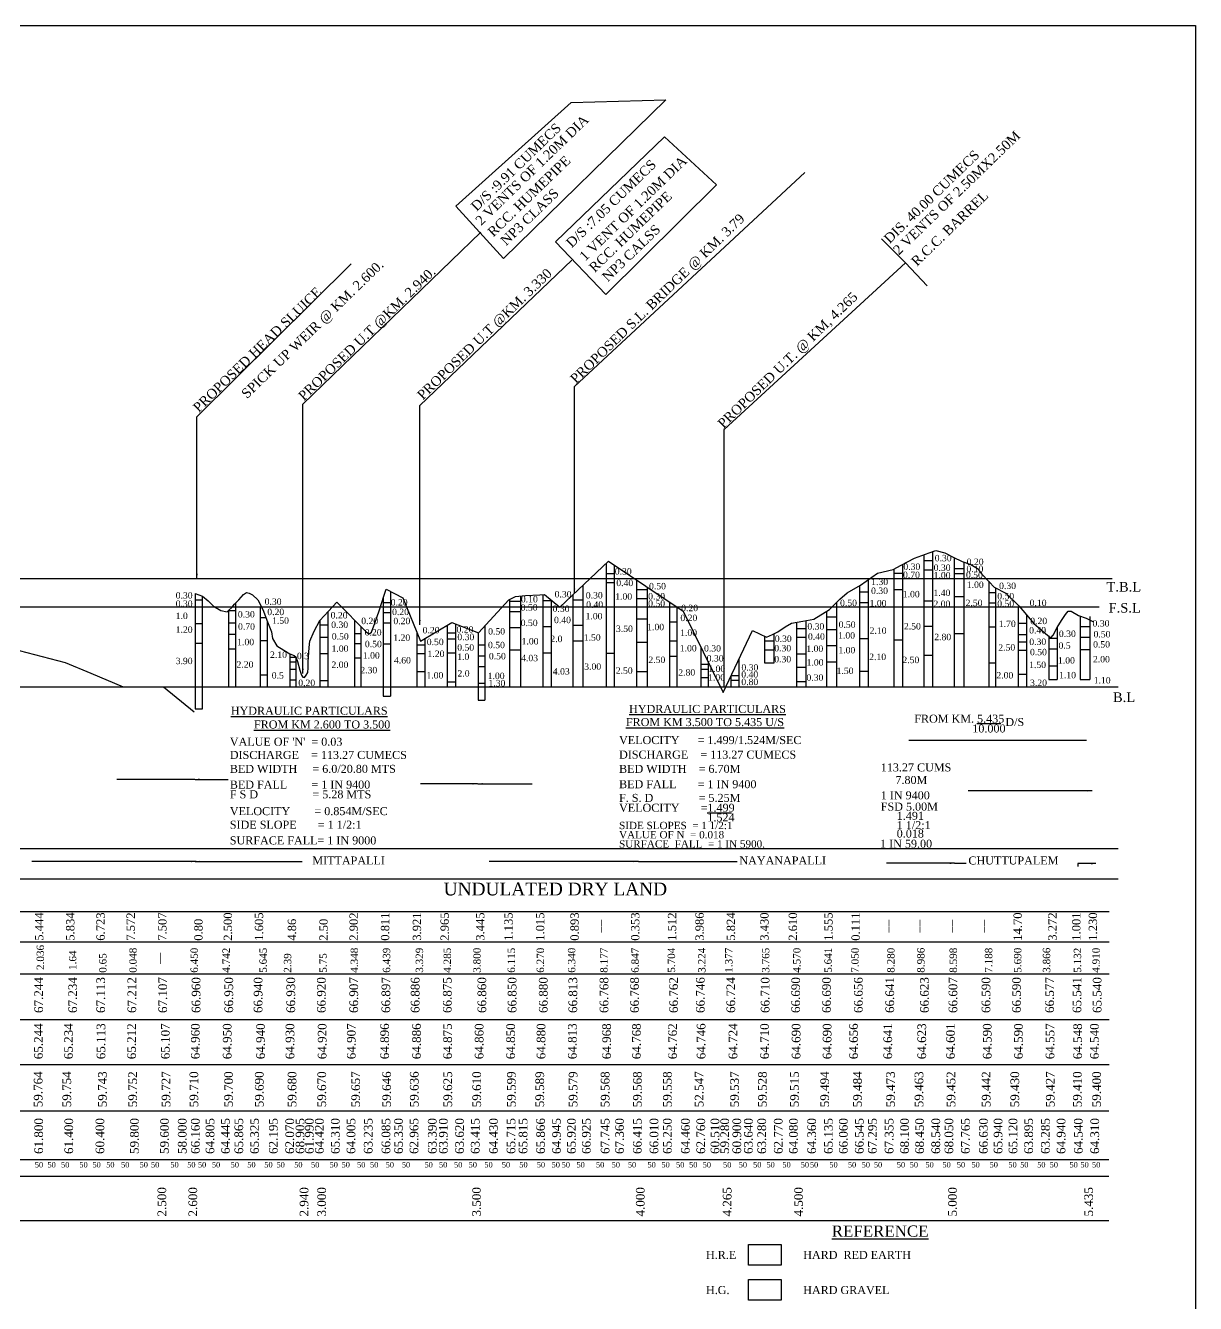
# Model space of a CAD drawing. Header units: millimetres. Extents: x 8 to 638, y 7 to 911.
# Drawn here: x 272.3 to 637.8, y 511.6 to 910.8 of the extents above; entities that cross this region are included whole.
import ezdxf

# ---------------------------------------------------------------- set-up
doc = ezdxf.new("R2010")
doc.units = ezdxf.units.MM
doc.header["$MEASUREMENT"] = 0
for name, color, linetype in [('DIM', 5, 'Continuous'), ('DWG.LINE', 10, 'Continuous'), ('TEXT', 7, 'Continuous')]:
    doc.layers.add(name, color=color, linetype=linetype)
doc.layers.add('TITLE', color=7, linetype='Continuous', lineweight=30)
doc.styles.get("Standard").update_dxf_attribs({"font": 'times.ttf', "height": 2})
doc.dimstyles.get("Standard").update_dxf_attribs({"dimtxt": 2, "dimasz": 1.5, "dimexe": 0.18, "dimexo": 0.0625, "dimgap": 0.09, "dimtad": 0, "dimtih": 1, "dimtoh": 1, "dimdec": 0, "dimzin": 0, "dimdsep": 46, "dimtxsty": 'Standard', "dimcen": 300, "dimclrd": 5, "dimclre": 5, "dimclrt": 4, "dimadec": 0, "dimazin": 0, "dimtfac": 1, "dimtdec": 0, "dimtofl": 0, "dimtmove": 0, "dimatfit": 3, "dimfxl": 0, "dimtolj": 1, "dimtzin": 0, "dimarcsym": 0})

msp = doc.modelspace()

# ---------------------------------------------------------------- linework, layer by layer
at = {"layer": 'DWG.LINE', "ltscale": 0.2}
for points in [[(472.33, 887.62), (421.65, 838.08), (406.71, 854.39), (442.78, 886.82), (472.33, 887.62)], [(488.16, 861.06), (453.55, 826.78), (437.83, 843.22), (471.92, 876.09), (488.16, 861.06)], [(547.19, 836.68), (539.68, 844.18), (547.19, 836.68), (553.95, 829.51)], [(325.25, 733.42), (327.6, 732.56), (329.3, 731.12), (330.99, 729.48), (333.3, 728.06), (335.24, 727.69), (335.72, 728.09), (336.81, 729.08), (337.58, 730.08), (338.9, 731.39), (340.44, 733.06), (341.32, 733.73), (342.19, 733.48), (343.18, 732.99), (344.9, 731.42), (346.39, 728.36), (347.92, 724.55), (349.09, 721.43), (349.48, 719.35), (350.81, 717.09), (352.99, 715.67), (354.91, 714.56), (356.23, 714.02), (356.73, 713.63), (357.23, 712.15), (358.01, 709.48), (358.52, 707.92), (358.88, 707.31), (359.44, 707.17), (359.99, 707.86), (360.44, 708.7), (360.58, 710.15), (360.58, 712.07), (360.89, 716.49), (361.11, 718.54), (362.45, 721.6), (364.29, 724.97), (366.99, 727.91), (369.59, 730.66), (378.85, 721.3), (379.68, 720.83), (380.38, 721.3), (381.44, 724.09), (382.75, 727.96), (384.32, 732.85), (384.96, 734.77), (390.12, 732.07), (395.67, 718.51), (405.43, 724.36), (413.8, 721.07), (423.26, 731.39), (425.4, 732.48), (428.47, 732.76), (432.96, 733.01), (434.47, 733.12), (439.24, 729.11), (454.4, 743.46), (477.74, 727.85), (490.28, 702.5), (499.47, 721.85), (503.84, 719.76), (505.71, 720.61), (507.32, 721.41), (509.64, 722.97), (511.6, 724.17), (515.12, 724.75), (518.61, 725.34), (523.52, 728.37), (526.68, 731.58), (528.96, 733.63), (533.16, 736.01), (538.51, 739.79), (543.33, 740.91), (545.92, 742.21), (550.07, 744.43), (554.61, 746.12), (556.67, 746.79), (559.48, 746.12), (562.07, 744.79), (564.88, 743.41), (567.65, 742.48), (569.74, 741.23), (570.99, 739.58), (573.4, 737.04), (574.91, 735.4), (578.62, 733.51), (582.73, 729.46), (587.33, 724.05), (590.94, 720.94), (592.68, 719.6), (593.39, 720.4), (594.6, 722.76), (595.93, 724.99), (597.23, 726.82), (598.07, 727.84), (599.01, 727.88), (601.28, 726.55), (603.69, 725.66), (605.79, 724.68)], [(453.68, 742.77), (453.68, 704.23)], [(552.99, 745.52), (552.99, 704.23)], [(552.99, 743.69), (555.64, 743.69)], [(555.64, 746.46), (555.64, 704.23)], [(562.43, 744.62), (562.43, 704.23)], [(565.45, 743.22), (565.45, 704.23)], [(453.68, 739.63), (456.24, 739.63)], [(456.24, 742.22), (456.24, 704.23)], [(543.53, 741.01), (543.53, 704.23)], [(543.53, 739.7), (546.3, 739.7)], [(546.3, 742.41), (546.3, 704.23)], [(552.99, 740.76), (555.64, 740.76)], [(562.43, 741.17), (565.45, 741.17)], [(562.43, 739.67), (565.45, 739.67)], [(170.03, 738.13), (611.81, 738.13)], [(446.36, 735.85), (446.36, 704.23)], [(453.68, 736.87), (456.24, 736.87)], [(463.21, 737.57), (463.21, 704.23)], [(463.21, 734.7), (466.46, 734.7)], [(466.46, 735.4), (466.46, 704.23)], [(532.8, 735.8), (532.8, 704.23)], [(535.51, 737.67), (535.51, 704.23)], [(543.53, 734.69), (546.3, 734.69)], [(573.23, 737.23), (573.23, 704.23)], [(575.32, 735.19), (575.32, 704.23)], [(325.25, 733.42), (325.25, 697.33), (327.63, 697.33), (327.63, 732.54)], [(325.25, 731.39), (327.63, 731.39)], [(384.07, 732.06), (384.07, 701.33)], [(386.32, 734.05), (386.32, 701.33)], [(423.5, 731.51), (423.5, 704.23)], [(423.5, 731.04), (426.94, 731.04)], [(426.94, 732.62), (426.94, 704.23)], [(433.9, 733.08), (433.9, 704.23)], [(433.9, 731.24), (436.55, 731.24)], [(436.55, 731.37), (436.55, 704.23)], [(443.33, 732.98), (443.33, 704.23)], [(443.33, 731.4), (446.36, 731.4)], [(463.21, 731.84), (466.46, 731.84)], [(473.48, 730.7), (473.48, 704.23)], [(532.8, 733.93), (535.51, 733.93)], [(552.99, 731.09), (555.64, 731.09)], [(562.43, 732.51), (565.45, 732.51)], [(573.23, 733.67), (575.32, 733.67)], [(69.97, 729.2), (607.75, 729.2)], [(335.72, 728.09), (335.72, 704.23)], [(335.72, 728.09), (337.91, 728.09)], [(337.91, 730.4), (337.91, 704.23)], [(345.58, 729.2), (345.58, 704.23)], [(366.71, 727.6), (366.71, 704.23)], [(384.07, 730.57), (386.32, 730.57)], [(384.07, 727.5), (386.32, 727.5)], [(423.5, 727.77), (426.94, 727.77)], [(475.73, 729.2), (475.73, 704.23)], [(522.59, 727.8), (522.59, 704.23)], [(525.67, 730.55), (525.67, 704.23)], [(532.8, 730.55), (535.51, 730.55)], [(573.23, 730.48), (575.32, 730.48)], [(582.4, 729.2), (582.4, 704.23)], [(585.03, 726.76), (585.03, 704.23)], [(325.25, 724.07), (327.63, 724.07)], [(335.72, 724.27), (337.91, 724.27)], [(345.58, 725.9), (347.38, 725.9)], [(347.79, 724.87), (347.79, 704.23)], [(364.29, 724.97), (364.29, 704.23)], [(364.29, 723.65), (366.71, 723.65)], [(375.08, 725.11), (375.08, 704.23)], [(377.05, 723.12), (377.05, 704.23)], [(384.07, 724.2), (386.32, 724.2)], [(403.98, 723.49), (403.98, 704.23)], [(406.59, 723.9), (406.59, 704.23)], [(415.84, 723.29), (415.84, 700.07)], [(423.5, 722.81), (426.94, 722.81)], [(433.9, 723.12), (436.55, 723.12)], [(443.33, 723.53), (446.36, 723.53)], [(463.21, 725.45), (466.46, 725.45)], [(473.48, 724.57), (475.73, 724.57)], [(513.12, 724.42), (513.12, 704.23)], [(516.04, 724.91), (516.04, 704.23)], [(522.59, 726.09), (525.67, 726.09)], [(552.99, 723.19), (555.64, 723.19)], [(573.23, 723.01), (575.32, 723.01)], [(582.4, 724.15), (585.03, 724.15)], [(594.6, 722.76), (594.6, 706.58)], [(601.82, 726.26), (601.82, 706.58)], [(601.82, 723.14), (604.79, 723.14)], [(604.79, 726.26), (604.79, 706.58)], [(335.72, 720.7), (337.91, 720.7)], [(345.58, 718.69), (347.79, 718.69)], [(364.29, 719.75), (366.71, 719.75)], [(375.08, 720.92), (377.05, 720.92)], [(394.54, 721.26), (394.54, 704.23)], [(397.02, 719.32), (397.02, 704.23)], [(403.98, 721.09), (406.59, 721.09)], [(403.98, 719.19), (406.59, 719.19)], [(413.75, 721.1), (413.75, 700.07)], [(473.48, 718.66), (475.73, 718.66)], [(506.1, 720.8), (506.1, 711.66), (503.31, 711.66), (503.31, 720.01)], [(503.31, 718.63), (506.1, 718.63)], [(513.12, 722.47), (516.04, 722.47)], [(513.12, 719.71), (516.04, 719.71)], [(522.59, 722.19), (525.67, 722.19)], [(532.8, 719.31), (535.51, 719.31)], [(543.53, 718.97), (546.3, 718.97)], [(562.43, 720.89), (565.45, 720.89)], [(582.4, 720.55), (585.03, 720.55)], [(591.98, 720.14), (591.98, 706.58)], [(591.98, 719.47), (594.6, 719.47)], [(601.82, 719.72), (604.79, 719.72)], [(262.98, 717.42), (284.66, 711.85), (292.71, 708.54), (302.81, 704.23), (315.35, 704.23), (324.97, 696.41)], [(325.25, 717.93), (327.63, 717.93)], [(335.72, 716.16), (337.91, 716.16)], [(364.29, 714.67), (366.71, 714.67)], [(375.08, 717.81), (377.05, 717.81)], [(384.07, 717.69), (386.32, 717.69)], [(394.54, 717.37), (397.02, 717.37)], [(394.54, 714.7), (397.02, 714.7)], [(403.98, 714.87), (406.59, 714.87)], [(413.75, 717.37), (415.84, 717.37)], [(423.5, 715.78), (426.94, 715.78)], [(433.9, 714.89), (436.55, 714.89)], [(443.33, 718.61), (446.36, 718.61)], [(453.68, 714.81), (456.24, 714.81)], [(463.21, 718.19), (466.46, 718.19)], [(483.26, 716.69), (483.26, 704.23)], [(503.31, 715.83), (506.1, 715.83)], [(522.59, 717.12), (525.67, 717.12)], [(582.4, 718.34), (585.03, 718.34)], [(582.4, 715.65), (585.03, 715.65)], [(591.98, 716.08), (594.6, 716.08)], [(601.82, 715.86), (604.79, 715.86)], [(354.91, 714.56), (354.91, 704.23)], [(354.91, 713.53), (356.69, 713.53)], [(354.91, 712.01), (356.69, 712.01)], [(356.69, 713.66), (356.69, 704.23)], [(375.08, 713.28), (377.05, 713.28)], [(413.75, 713.96), (415.84, 713.96)], [(473.48, 713.82), (475.73, 713.82)], [(483.26, 711.31), (485.55, 711.31)], [(485.55, 712.07), (485.55, 704.23)], [(495.17, 712.81), (495.17, 704.23)], [(513.12, 714.56), (516.04, 714.56)], [(522.59, 712.01), (525.67, 712.01)], [(552.99, 714.09), (555.64, 714.09)], [(573.23, 711.77), (575.32, 711.77)], [(591.98, 710.78), (594.6, 710.78)], [(345.58, 708.04), (347.79, 708.04)], [(354.91, 709.72), (356.69, 709.72)], [(394.54, 709.07), (397.02, 709.07)], [(413.75, 710.55), (415.84, 710.55)], [(463.21, 709.04), (466.46, 709.04)], [(483.26, 709.78), (485.55, 709.78)], [(483.26, 707.19), (485.55, 707.19)], [(492.65, 707.51), (492.65, 704.23)], [(492.81, 707.83), (495.17, 707.83)], [(513.12, 710.41), (516.04, 710.41)], [(532.8, 709.09), (535.51, 709.09)], [(582.4, 708.24), (585.03, 708.24)], [(69.6, 704.23), (613.69, 704.23)], [(354.91, 706.38), (356.69, 706.38)], [(364.29, 706.21), (366.71, 706.21)], [(403.98, 705.79), (406.59, 705.79)], [(413.75, 705.37), (415.84, 705.37)], [(492.65, 706.35), (495.17, 706.35)], [(513.12, 705.88), (516.04, 705.88)], [(591.98, 706.58), (594.6, 706.58)], [(601.82, 706.58), (604.79, 706.58)], [(384.07, 701.33), (386.32, 701.33)], [(413.75, 700.07), (415.84, 700.07)], [(569.52, 692.78), (577.02, 692.78)], [(548.22, 687.6), (603.81, 687.6)], [(485.3, 664.85), (492.86, 664.85)], [(28.17, 653.75), (613.69, 653.75)], [(27.25, 644.26), (613.69, 644.26)], [(26.14, 634.1), (610.84, 634.1)], [(25.67, 624.6), (610.84, 624.6)], [(25.67, 614.62), (610.84, 614.62)], [(27.52, 600.36), (610.84, 600.36)], [(25.48, 586.21), (610.84, 586.21)], [(28.45, 571.73), (610.72, 571.73)], [(27.7, 556.58), (610.72, 556.58)], [(28.17, 551.41), (610.72, 551.41)], [(32.15, 537.56), (610.72, 537.56)]]:
    msp.add_lwpolyline(points, dxfattribs=at)
for points in [[(498.12, 530.02), (508.37, 530.02), (508.37, 523.57), (498.12, 523.57)], [(498.12, 519.05), (508.37, 519.05), (508.37, 512.59), (498.12, 512.59)]]:
    msp.add_lwpolyline(points, close=True, dxfattribs=at)
at = {"layer": 'TITLE', "ltscale": 0.2}
msp.add_lwpolyline([(8.12, 910.83), (637.81, 910.83), (637.81, 7.2), (8.12, 7.2)], close=True, dxfattribs=at)

# ---------------------------------------------------------------- texts
at = {"layer": 'TEXT', "ltscale": 0.2}
for s, height, rotation, p in [('D/S :9.91 CUMECS', 3, 44.1218, (413.23, 852.65)), ('2 VENTS OF 1.20M DIA', 3, 44.1218, (414.63, 848.18)), ('2 VENTS OF 2.50MX2.50M', 3, 44.1218, (545.15, 839.01)), ('DIS. 40.00 CUMECS', 3, 44.1218, (542.24, 842.55)), ('RCC. HUMEPIPE', 3, 44.1218, (418.44, 844.64)), ('D/S :7.05 CUMECS', 3, 44.1218, (442.94, 841.23)), ('1 VENT OF 1.20M DIA', 3, 44.1218, (447.11, 837.1)), ('NP3 CLASS', 3, 44.1218, (422.46, 841.9)), ('RCC. HUMEPIPE', 3, 44.1218, (450.12, 833.51)), ('R.C.C. BARREL', 3, 44.1218, (550.79, 835.47)), ('PROPOSED S.L. BRIDGE @ KM. 3.79', 3, 44.1218, (444.25, 798.81)), ('NP3 CALSS', 3, 44.1218, (454.22, 830.61)), ('SPICK UP WEIR @ KM. 2.600.', 3, 44.1218, (341.49, 794.12)), ('PROPOSED U.T @KM. 2.940.', 3, 44.1218, (359.28, 793.43)), ('PROPOSED U.T @KM. 3.330', 3, 44.1218, (396.44, 793.71)), ('PROPOSED HEAD SLUICE', 3, 44.1218, (326.4, 789.78)), ('PROPOSED U.T. @ KM, 4.265', 3, 44.1218, (490.32, 784.8)), ('5.444', 2.6, 90, (277.84, 624.92)), ('5.834', 2.6, 90, (287.56, 624.92)), ('6.723', 2.6, 90, (297.04, 624.92)), ('7.572', 2.6, 90, (306.44, 624.92)), ('7.507', 2.6, 90, (316.33, 624.92)), ('0.80', 2.6, 90, (327.59, 624.92)), ('2.500', 2.6, 90, (336.81, 624.92)), ('1.605', 2.6, 90, (346.53, 624.92)), ('4.86', 2.6, 90, (356.82, 624.92)), ('2.50', 2.6, 90, (366.71, 624.92)), ('2.902', 2.6, 90, (376.11, 624.92)), ('0.811', 2.6, 90, (385.92, 624.92)), ('3.921', 2.6, 90, (395.87, 624.92)), ('2.965', 2.6, 90, (404.54, 624.92)), ('3.445', 2.6, 90, (415.64, 624.92)), ('1.135', 2.6, 90, (424.47, 624.92)), ('1.015', 2.6, 90, (434.36, 624.92)), ('0.893', 2.6, 90, (445.14, 624.92)), ('__', 2.6, 90, (451.78, 627.52)), ('0.353', 2.6, 90, (464.07, 624.92)), ('1.512', 2.6, 90, (475.58, 624.92)), ('3.986', 2.6, 90, (484.17, 624.92)), ('5.824', 2.6, 90, (493.97, 624.92)), ('3.430', 2.6, 90, (504.43, 624.92)), ('2.610', 2.6, 90, (513.33, 624.92)), ('1.555', 2.6, 90, (524.43, 624.92)), ('0.111', 2.6, 90, (532.94, 624.92)), ('__', 2.6, 90, (541.62, 627.52)), ('__', 2.6, 90, (551.3, 627.52)), ('__', 2.6, 90, (561.43, 627.52)), ('__', 2.6, 90, (571.5, 627.52)), ('14.70', 2.6, 90, (583.57, 624.92)), ('3.272', 2.6, 90, (594.43, 624.92)), ('1.001', 2.6, 90, (601.88, 624.92)), ('1.230', 2.6, 90, (607.07, 624.92)), ('2.036', 2.3, 90, (278.07, 615.79)), ('1.64', 2.3, 90, (288.14, 615.79)), ('0.65', 2.3, 90, (297.57, 614.92)), ('0.048', 2.3, 90, (307, 614.92)), ('__', 2.3, 90, (314.13, 617.69)), ('6.450', 2.3, 90, (326.14, 614.92)), ('4.742', 2.3, 90, (336.12, 614.92)), ('5.645', 2.3, 90, (347.68, 614.92)), ('2.39', 2.3, 90, (355.3, 614.92)), ('5.75', 2.3, 90, (366.41, 614.92)), ('4.348', 2.3, 90, (376.16, 614.92)), ('6.439', 2.3, 90, (386.22, 614.92)), ('3.329', 2.3, 90, (396.5, 614.92)), ('4.285', 2.3, 90, (405.21, 614.92)), ('3.800', 2.3, 90, (414.47, 614.92)), ('6.115', 2.3, 90, (425.21, 614.92)), ('6.270', 2.3, 90, (434.29, 614.92)), ('6.340', 2.3, 90, (444.05, 614.92)), ('8.177', 2.3, 90, (454.14, 614.92)), ('6.847', 2.3, 90, (463.9, 614.92)), ('5.704', 2.3, 90, (475.23, 614.92)), ('3.224', 2.3, 90, (484.73, 614.92)), ('1.377', 2.3, 90, (493.16, 614.92)), ('3.765', 2.3, 90, (504.66, 614.92)), ('4.570', 2.3, 90, (514.42, 614.92)), ('5.641', 2.3, 90, (524.21, 614.92)), ('7.050', 2.3, 90, (532.59, 614.92)), ('8.280', 2.3, 90, (543.8, 614.92)), ('8.986', 2.3, 90, (553.17, 614.92)), ('8.598', 2.3, 90, (563.29, 614.92)), ('7.188', 2.3, 90, (574.32, 614.92)), ('5.690', 2.3, 90, (583.41, 614.92)), ('3.866', 2.3, 90, (592.43, 614.92)), ('5.132', 2.3, 90, (602.1, 614.92)), ('4.910', 2.3, 90, (607.88, 614.92)), ('67.244', 2.7, 90, (277.75, 602.34)), ('67.234', 2.7, 90, (288.37, 602.34)), ('67.113', 2.7, 90, (297.13, 602.34)), ('67.212', 2.7, 90, (306.86, 602.34)), ('67.107', 2.7, 90, (316.5, 602.34)), ('66.960', 2.7, 90, (326.92, 602.34)), ('66.950', 2.7, 90, (337.15, 602.34)), ('66.940', 2.7, 90, (346.3, 602.34)), ('66.930', 2.7, 90, (356.52, 602.34)), ('66.920', 2.7, 90, (366.06, 602.34)), ('66.907', 2.7, 90, (376.19, 602.34)), ('66.897', 2.7, 90, (386.22, 602.34)), ('66.886', 2.7, 90, (395.37, 602.34)), ('66.875', 2.7, 90, (405.4, 602.34)), ('66.860', 2.7, 90, (416.22, 602.34)), ('66.850', 2.7, 90, (425.66, 602.34)), ('66.880', 2.7, 90, (435.39, 602.34)), ('66.813', 2.7, 90, (444.64, 602.34)), ('66.768', 2.7, 90, (454.37, 602.34)), ('66.768', 2.7, 90, (463.91, 602.34)), ('66.762', 2.7, 90, (476.1, 602.34)), ('66.746', 2.7, 90, (484.46, 602.34)), ('66.724', 2.7, 90, (494, 602.34)), ('66.710', 2.7, 90, (504.72, 602.34)), ('66.690', 2.7, 90, (514.26, 602.34)), ('66.690', 2.7, 90, (523.9, 602.34)), ('66.656', 2.7, 90, (533.83, 602.34)), ('66.641', 2.7, 90, (543.66, 602.34)), ('66.623', 2.7, 90, (554.48, 602.34)), ('66.607', 2.7, 90, (563.4, 602.34)), ('66.590', 2.7, 90, (573.72, 602.34)), ('66.590', 2.7, 90, (583.26, 602.34)), ('66.577', 2.7, 90, (593.59, 602.34)), ('65.541', 2.7, 90, (602.14, 602.34)), ('65.540', 2.7, 90, (608.44, 602.34)), ('65.244', 2.7, 90, (277.67, 587.9)), ('65.234', 2.7, 90, (287.06, 587.9)), ('65.113', 2.7, 90, (297.2, 587.9)), ('65.212', 2.7, 90, (306.77, 587.9)), ('65.107', 2.7, 90, (317.3, 587.9)), ('64.960', 2.7, 90, (326.68, 587.9)), ('64.950', 2.7, 90, (336.64, 587.9)), ('64.940', 2.7, 90, (347.06, 587.9)), ('64.930', 2.7, 90, (356.26, 587.9)), ('64.920', 2.7, 90, (366.31, 587.9)), ('64.907', 2.7, 90, (375.41, 587.9)), ('64.896', 2.7, 90, (385.84, 587.9)), ('64.886', 2.7, 90, (395.79, 587.9)), ('64.875', 2.7, 90, (405.5, 587.9)), ('64.860', 2.7, 90, (415.36, 587.9)), ('64.850', 2.7, 90, (425.22, 587.9)), ('64.880', 2.7, 90, (434.7, 587.9)), ('64.813', 2.7, 90, (444.47, 587.9)), ('64.968', 2.7, 90, (455.18, 587.9)), ('64.768', 2.7, 90, (464.52, 587.9)), ('64.762', 2.7, 90, (475.8, 587.9)), ('64.746', 2.7, 90, (484.71, 587.9)), ('64.724', 2.7, 90, (494.67, 587.9)), ('64.710', 2.7, 90, (504.53, 587.9)), ('64.690', 2.7, 90, (514.39, 587.9)), ('64.690', 2.7, 90, (524.08, 587.9)), ('64.656', 2.7, 90, (532.33, 587.9)), ('64.641', 2.7, 90, (543.04, 587.9)), ('64.623', 2.7, 90, (553.66, 587.9)), ('64.601', 2.7, 90, (562.63, 587.9)), ('64.590', 2.7, 90, (574.1, 587.9)), ('64.590', 2.7, 90, (583.86, 587.9)), ('64.557', 2.7, 90, (593.72, 587.9)), ('64.548', 2.7, 90, (602.35, 587.9)), ('64.540', 2.7, 90, (607.59, 587.9)), ('59.764', 2.7, 90, (277.58, 572.9)), ('59.754', 2.7, 90, (286.53, 572.9)), ('59.743', 2.7, 90, (297.67, 572.9)), ('59.752', 2.7, 90, (307.11, 572.9)), ('59.727', 2.7, 90, (317.53, 572.9)), ('59.710', 2.7, 90, (326.24, 572.9)), ('59.700', 2.7, 90, (337.06, 572.9)), ('59.690', 2.7, 90, (346.66, 572.9)), ('59.680', 2.7, 90, (356.91, 572.9)), ('59.670', 2.7, 90, (366.19, 572.9)), ('59.657', 2.7, 90, (376.77, 572.9)), ('59.646', 2.7, 90, (386.45, 572.9)), ('59.636', 2.7, 90, (395.08, 572.9)), ('59.625', 2.7, 90, (405.57, 572.9)), ('59.610', 2.7, 90, (414.61, 572.9)), ('59.599', 2.7, 90, (425.43, 572.9)), ('59.589', 2.7, 90, (434.3, 572.9)), ('59.579', 2.7, 90, (444.71, 572.9)), ('59.568', 2.7, 90, (454.72, 572.9)), ('59.568', 2.7, 90, (464.81, 572.9)), ('59.558', 2.7, 90, (474.17, 572.9)), ('52.547', 2.7, 90, (484.1, 572.9)), ('59.537', 2.7, 90, (495.16, 572.9)), ('59.528', 2.7, 90, (503.87, 572.9)), ('59.515', 2.7, 90, (513.88, 572.9)), ('59.494', 2.7, 90, (523.32, 572.9)), ('59.484', 2.7, 90, (533.57, 572.9)), ('59.473', 2.7, 90, (543.91, 572.9)), ('59.463', 2.7, 90, (552.78, 572.9)), ('59.452', 2.7, 90, (562.78, 572.9)), ('59.442', 2.7, 90, (573.77, 572.9)), ('59.430', 2.7, 90, (582.72, 572.9)), ('59.427', 2.7, 90, (593.79, 572.9)), ('59.410', 2.7, 90, (602.25, 572.9)), ('59.400', 2.7, 90, (608.27, 572.9)), ('61.800', 2.7, 90, (277.75, 558.3)), ('61.400', 2.7, 90, (287.15, 558.3)), ('60.400', 2.7, 90, (296.88, 558.3)), ('59.800', 2.7, 90, (307.65, 558.3)), ('59.600', 2.7, 90, (317.05, 558.3)), ('58.000', 2.7, 90, (322.59, 558.3)), ('66.160', 2.7, 90, (326.69, 558.3)), ('64.805', 2.7, 90, (331.27, 558.3)), ('64.445', 2.7, 90, (336.1, 558.3)), ('65.865', 2.7, 90, (340.28, 558.3)), ('65.325', 2.7, 90, (345.18, 558.3)), ('62.195', 2.7, 90, (351.05, 558.3)), ('62.070', 2.7, 90, (356.19, 558.3)), ('68.905', 2.7, 90, (359.4, 558.3)), ('61.990', 2.7, 90, (362.3, 558.3)), ('64.420', 2.7, 90, (365.43, 558.3)), ('65.310', 2.7, 90, (370.41, 558.3)), ('64.005', 2.7, 90, (375.32, 558.3)), ('63.235', 2.7, 90, (380.7, 558.3)), ('66.085', 2.7, 90, (386.25, 558.3)), ('65.350', 2.7, 90, (390.18, 558.3)), ('62.965', 2.7, 90, (395.01, 558.3)), ('63.390', 2.7, 90, (400.71, 558.3)), ('63.910', 2.7, 90, (404.17, 558.3)), ('63.620', 2.7, 90, (409.23, 558.3)), ('63.415', 2.7, 90, (414.13, 558.3)), ('64.430', 2.7, 90, (419.84, 558.3)), ('65.715', 2.7, 90, (425.31, 558.3)), ('65.815', 2.7, 90, (429.08, 558.3)), ('65.866', 2.7, 90, (434.55, 558.3)), ('64.945', 2.7, 90, (439.53, 558.3)), ('65.920', 2.7, 90, (444.19, 558.3)), ('66.925', 2.7, 90, (448.85, 558.3)), ('67.745', 2.7, 90, (454.72, 558.3)), ('67.360', 2.7, 90, (459.22, 558.3)), ('66.415', 2.7, 90, (464.77, 558.3)), ('66.010', 2.7, 90, (469.99, 558.3)), ('65.250', 2.7, 90, (474.17, 558.3)), ('64.460', 2.7, 90, (479.79, 558.3)), ('62.760', 2.7, 90, (484.62, 558.3)), ('60.510', 2.7, 90, (489.04, 558.3)), ('59.280', 2.7, 90, (492.09, 558.3)), ('60.900', 2.7, 90, (495.87, 558.3)), ('63.640', 2.7, 90, (499.48, 558.3)), ('63.280', 2.7, 90, (503.66, 558.3)), ('62.770', 2.7, 90, (508.81, 558.3)), ('64.080', 2.7, 90, (513.55, 558.3)), ('64.360', 2.7, 90, (519.26, 558.3)), ('65.135', 2.7, 90, (524.48, 558.3)), ('66.060', 2.7, 90, (529.14, 558.3)), ('66.545', 2.7, 90, (534.12, 558.3)), ('67.295', 2.7, 90, (538.22, 558.3)), ('67.355', 2.7, 90, (543.45, 558.3)), ('68.100', 2.7, 90, (548.27, 558.3)), ('68.450', 2.7, 90, (552.97, 558.3)), ('68.540', 2.7, 90, (558.04, 558.3)), ('68.050', 2.7, 90, (562.14, 558.3)), ('67.765', 2.7, 90, (567.28, 558.3)), ('66.630', 2.7, 90, (572.91, 558.3)), ('65.940', 2.7, 90, (577.49, 558.3)), ('65.120', 2.7, 90, (582.15, 558.3)), ('63.895', 2.7, 90, (587.05, 558.3)), ('63.285', 2.7, 90, (592.27, 558.3)), ('64.940', 2.7, 90, (597.18, 558.3)), ('64.540', 2.7, 90, (602.56, 558.3)), ('64.310', 2.7, 90, (607.7, 558.3)), ('2.500', 2.7, 90, (316.23, 538.77)), ('2.600', 2.7, 90, (325.91, 538.77)), ('2.940', 2.7, 90, (360.65, 538.77)), ('3.000', 2.7, 90, (366.16, 538.77)), ('3.500', 2.7, 90, (414.54, 538.77)), ('4.000', 2.7, 90, (465.7, 538.77)), ('4.265', 2.7, 90, (492.85, 538.77)), ('4.500', 2.7, 90, (515.15, 538.77)), ('5.000', 2.7, 90, (563.24, 538.77)), ('5.435', 2.7, 90, (605.79, 538.77))]:
    msp.add_text(s, height=height, rotation=rotation, dxfattribs=at).set_placement(p)
for s, height, p in [('0.30', 2, (546.56, 740.78)), ('0.30', 2, (556.35, 743.47)), ('0.20', 2, (566.34, 742.3)), ('0.30', 2, (456.39, 739.32)), ('0.70', 2, (546.44, 738.23)), ('0.30', 2, (556.01, 740.48)), ('1.00', 2, (556.01, 738.1)), ('0.50', 2, (566.11, 738.2)), ('0.10', 2, (566.26, 740.08)), ('0.40', 2, (456.87, 735.71)), ('0.50', 2, (467.09, 734.71)), ('0.30', 2, (536.46, 733.27)), ('1.30', 2, (536.5, 736.03)), ('1.40', 2, (555.95, 732.62)), ('1.00', 2, (566.38, 735.15)), ('0.30', 2, (576.47, 734.79)), ('T.B.L', 3, (610.02, 733.99)), ('0.30', 2, (319.2, 731.81)), ('0.30', 2, (319.2, 729.25)), ('0.30', 2, (346.99, 729.88)), ('0.20', 2, (386.38, 729.64)), ('0.10', 2, (427.06, 730.62)), ('0.30', 2, (437.6, 732.18)), ('0.30', 2, (447.34, 731.84)), ('0.40', 2, (447.46, 728.94)), ('1.00', 2, (456.53, 731.47)), ('0.30', 2, (466.82, 731.53)), ('0.50', 2, (466.82, 729.3)), ('0.50', 2, (526.77, 729.45)), ('1.00', 2, (536.01, 729.37)), ('1.00', 2, (546.37, 732.21)), ('2.00', 2, (555.95, 729.16)), ('2.50', 2, (566, 729.46)), ('0.50', 2, (575.88, 729.24)), ('0.50', 2, (575.89, 731.57)), ('0.10', 2, (586.01, 729.47)), ('1.0', 2, (319.2, 725.42)), ('0.30', 2, (338.63, 725.9)), ('0.20', 2, (347.82, 726.64)), ('0.20', 2, (367.61, 725.6)), ('0.20', 2, (386.81, 726.67)), ('0.50', 2, (426.99, 728.04)), ('0.30', 2, (436.95, 727.67)), ('1.00', 2, (447.26, 725.33)), ('0.20', 2, (476.89, 724.78)), ('0.20', 2, (477.13, 727.88)), ('F.S.L', 3, (610.67, 727.43)), ('1.20', 2, (319.2, 721.14)), ('0.70', 2, (338.68, 722.08)), ('1.50', 2, (349.3, 723.93)), ('0.30', 2, (367.79, 722.65)), ('0.20', 2, (377.18, 723.83)), ('0.20', 2, (387.23, 723.81)), ('0.20', 2, (396.36, 720.96)), ('0.20', 2, (406.95, 721.19)), ('0.50', 2, (416.83, 720.58)), ('0.50', 2, (427, 723.22)), ('0.40', 2, (437.41, 724.13)), ('3.50', 2, (456.76, 721.4)), ('1.00', 2, (466.52, 721.93)), ('0.30', 2, (516.57, 722.13)), ('0.50', 2, (526.33, 722.7)), ('2.10', 2, (536.01, 720.82)), ('2.50', 2, (546.73, 722.16)), ('1.70', 2, (576.39, 722.95)), ('0.40', 2, (585.85, 720.91)), ('0.20', 2, (586.2, 723.82)), ('0.30', 2, (605.66, 723.07)), ('1.00', 2, (338.42, 717.24)), ('0.50', 2, (367.98, 719)), ('0.20', 2, (378.25, 720.27)), ('0.50', 2, (378.32, 716.62)), ('1.20', 2, (387.19, 718.62)), ('0.50', 2, (397.65, 717.27)), ('0.30', 2, (407.21, 718.82)), ('1.00', 2, (427.28, 717.48)), ('2.0', 2, (436.26, 718.21)), ('1.50', 2, (446.69, 718.67)), ('1.00', 2, (476.82, 720.16)), ('0.30', 2, (506.39, 718.29)), ('0.40', 2, (516.74, 718.95)), ('1.00', 2, (526.17, 719.31)), ('2.80', 2, (556.21, 718.81)), ('0.30', 2, (585.9, 717.32)), ('0.30', 2, (595.15, 719.84)), ('0.50', 2, (605.98, 719.68)), ('2.10', 2, (348.68, 713.28)), ('0.3', 2, (357.08, 712.89)), ('1.00', 2, (367.9, 715.2)), ('1.00', 2, (377.68, 713.05)), ('1.20', 2, (397.89, 713.58)), ('0.50', 2, (407.17, 715.55)), ('1.0', 2, (407.17, 712.66)), ('0.50', 2, (416.78, 716.31)), ('0.50', 2, (417.06, 712.84)), ('1.00', 2, (476.7, 715.3)), ('0.30', 2, (484.28, 715.27)), ('0.30', 2, (506.22, 715.33)), ('1.00', 2, (516.24, 715.17)), ('1.00', 2, (526.25, 714.71)), ('2.10', 2, (535.88, 712.61)), ('2.50', 2, (576.22, 715.55)), ('0.50', 2, (586.11, 714.11)), ('0.5', 2, (595.04, 716.17)), ('0.50', 2, (605.84, 716.52)), ('3.90', 2, (319.2, 711.33)), ('2.20', 2, (338.21, 710.22)), ('2.00', 2, (367.87, 710.15)), ('4.60', 2, (387.4, 711.54)), ('4.03', 2, (427.14, 712.25)), ('3.00', 2, (446.85, 709.57)), ('2.50', 2, (466.89, 711.68)), ('0.30', 2, (485.1, 712.15)), ('1.00', 2, (485.61, 708.89)), ('0.30', 2, (495.96, 709.31)), ('0.30', 2, (506.22, 711.9)), ('1.00', 2, (516.32, 710.87)), ('2.50', 2, (546.25, 711.64)), ('1.50', 2, (585.85, 710.11)), ('1.00', 2, (594.86, 711.51)), ('2.00', 2, (605.79, 711.88)), ('0.5', 2, (349.21, 706.8)), ('2.30', 2, (376.89, 708.47)), ('1.00', 2, (397.55, 706.85)), ('2.0', 2, (407.25, 707.45)), ('1.00', 2, (416.68, 706.67)), ('4.03', 2, (437.03, 708.07)), ('2.50', 2, (456.7, 708.33)), ('2.80', 2, (476.23, 707.75)), ('1.00', 2, (485.56, 706.18)), ('0.40', 2, (495.91, 707.12)), ('0.80', 2, (495.93, 704.78)), ('0.30', 2, (516.28, 706.14)), ('1.50', 2, (525.7, 708.25)), ('2.00', 2, (575.62, 706.86)), ('1.10', 2, (595.21, 706.91)), ('1.10', 2, (606.02, 705.29)), ('0.20', 2, (357.5, 704.48)), ('1.30', 2, (416.92, 704.41)), ('3.20', 2, (586.14, 704.51)), ('B.L', 3, (612.05, 699.5)), ('%%UHYDRAULIC PARTICULARS', 2.5, (336.43, 695.52)), ('%%UHYDRAULIC PARTICULARS', 2.5, (460.87, 696.09)), ('FROM KM. 5.435', 2.5, (549.96, 693.04)), ('%%UFROM KM 2.600 TO 3.500', 2.5, (343.66, 691.23)), ('%%UFROM KM 3.500 TO 5.435 U/S', 2.5, (459.86, 691.98)), ('10.000', 2.5, (568.1, 689.98)), ('D/S', 2.5, (578.42, 692)), ("VALUE OF 'N'  = 0.03", 2.5, (336.12, 685.85)), ('VELOCITY      = 1.499/1.524M/SEC', 2.5, (457.73, 686.36)), ('DISCHARGE    = 113.27 CUMECS', 2.5, (336.12, 681.72)), ('DISCHARGE    = 113.27 CUMECS', 2.5, (457.73, 681.82)), ('BED WIDTH     = 6.0/20.80 MTS', 2.5, (336.12, 677.37)), ('BED WIDTH    = 6.70M', 2.5, (457.73, 677.36)), ('113.27 CUMS', 2.5, (539.5, 677.82)), ('BED FALL        = 1 IN 9400', 2.5, (336.12, 672.45)), ('BED FALL       = 1 IN 9400', 2.5, (457.73, 672.57)), ('7.80M', 2.5, (544.07, 673.9)), ('F S D                  = 5.28 MTS', 2.5, (336.12, 669.41)), ('F. S. D               = 5.25M', 2.5, (457.73, 668.3)), ('1 IN 9400', 2.5, (539.5, 669.11)), ('VELOCITY       =1.499', 2.5, (457.73, 665.22)), ('FSD 5.00M', 2.5, (539.5, 665.57)), ('VELOCITY        = 0.854M/SEC', 2.5, (336.12, 664.16)), ('1.524', 2.5, (485.31, 662.2)), ('1.491', 2.5, (544.48, 662.69)), ('SIDE SLOPE       = 1 1/2:1', 2.5, (336.12, 659.92)), ('VALUE OF N  = 0.018', 2.3, (457.73, 656.89)), ('SIDE SLOPES  = 1 1/2:1', 2.3, (457.73, 659.78)), ('0.018', 2.5, (544.48, 657.16)), ('1 1/2:1', 2.5, (544.48, 659.78)), ('SURFACE FALL= 1 IN 9000', 2.5, (336.12, 655.01)), ('SURFACE  FALL  = 1 IN 5900.', 2.3, (457.73, 654)), ('1 IN 59.00', 2.5, (539.28, 653.98)), ('MITTAPALLI', 2.5, (361.91, 648.74)), ('NAYANAPALLI', 2.5, (495.33, 648.74)), ('CHUTTUPALEM', 2.5, (566.88, 648.74)), ('UNDULATED DRY LAND', 4, (402.92, 639.08)), ('50', 1.7, (275.19, 554.08)), ('50', 1.7, (279.15, 554.08)), ('50', 1.7, (283.38, 554.08)), ('50', 1.7, (289.11, 554.08)), ('50', 1.7, (293.2, 554.08)), ('50', 1.7, (297.5, 554.08)), ('50', 1.7, (302.14, 554.08)), ('50', 1.7, (307.93, 554.08)), ('50', 1.7, (311.48, 554.08)), ('50', 1.7, (317.55, 554.08)), ('50', 1.7, (322.81, 554.08)), ('50', 1.7, (326.15, 554.08)), ('50', 1.7, (330.52, 554.08)), ('50', 1.7, (336.38, 554.08)), ('50', 1.7, (341.57, 554.08)), ('50', 1.7, (346.89, 554.08)), ('50', 1.7, (350.71, 554.08)), ('50', 1.7, (356.24, 554.08)), ('50', 1.7, (361.49, 554.08)), ('50', 1.7, (367.29, 554.08)), ('50', 1.7, (371.04, 554.08)), ('50', 1.7, (375.88, 554.08)), ('50', 1.7, (379.91, 554.08)), ('50', 1.7, (384.81, 554.08)), ('50', 1.7, (389.86, 554.08)), ('50', 1.7, (396.95, 554.08)), ('50', 1.7, (401.46, 554.08)), ('50', 1.7, (406.16, 554.08)), ('50', 1.7, (410.73, 554.08)), ('50', 1.7, (415.65, 554.08)), ('50', 1.7, (421.1, 554.08)), ('50', 1.7, (426.56, 554.08)), ('50', 1.7, (432.02, 554.08)), ('50', 1.7, (436.66, 554.08)), ('50', 1.7, (439.8, 554.08)), ('50', 1.7, (444.43, 554.08)), ('50', 1.7, (450.51, 554.08)), ('50', 1.7, (455.42, 554.08)), ('50', 1.7, (460.47, 554.08)), ('50', 1.7, (466.61, 554.08)), ('50', 1.7, (470.97, 554.08)), ('50', 1.7, (475.54, 554.08)), ('50', 1.7, (479.63, 554.08)), ('50', 1.7, (483.86, 554.08)), ('50', 1.7, (490.21, 554.08)), ('50', 1.7, (495.12, 554.08)), ('50', 1.7, (499.62, 554.08)), ('50', 1.7, (503.78, 554.08)), ('50', 1.7, (508.76, 554.08)), ('50', 1.7, (514.49, 554.08)), ('50', 1.7, (517.36, 554.08)), ('50', 1.7, (523.43, 554.08)), ('50', 1.7, (529.23, 554.08)), ('50', 1.7, (533.53, 554.08)), ('50', 1.7, (537.35, 554.08)), ('50', 1.7, (544.51, 554.08)), ('50', 1.7, (548.54, 554.08)), ('50', 1.7, (553.45, 554.08)), ('50', 1.7, (558.76, 554.08)), ('50', 1.7, (563.26, 554.08)), ('50', 1.7, (567.83, 554.08)), ('50', 1.7, (573.5, 554.08)), ('50', 1.7, (579.36, 554.08)), ('50', 1.7, (583.05, 554.08)), ('50', 1.7, (588.37, 554.08)), ('50', 1.7, (592.26, 554.08)), ('50', 1.7, (598.46, 554.08)), ('50', 1.7, (601.88, 554.08)), ('50', 1.7, (605.49, 554.08)), ('%%UREFERENCE', 3.5, (524.17, 532.45)), ('H.R.E', 2.5, (484.89, 525.51)), ('HARD  RED EARTH', 2.5, (515.27, 525.51)), ('H.G.', 2.5, (484.89, 514.54)), ('HARD GRAVEL', 2.5, (515.27, 514.54))]:
    msp.add_text(s, height=height, dxfattribs=at).set_placement(p)

# ---------------------------------------------------------------- leaders
at = {"layer": 'DIM', "ltscale": 0.2}
for points in [[(443.8, 733.43), (443.8, 798.05), (515.74, 864.94)], [(358.96, 708.44), (358.96, 792.5), (414.52, 846.32)], [(325.86, 738.13), (325.86, 788.61), (374.07, 836.44)], [(395.49, 723.59), (395.49, 792.16), (442.95, 837.51)], [(490.54, 704.23), (490.54, 784.63), (547.19, 836.68)], [(325.21, 675.34), (300.78, 675.34)], [(325.24, 675.34), (335.63, 675.34)], [(413.52, 673.95), (395.72, 673.95)], [(413.61, 673.95), (430.62, 673.95)], [(605.51, 671.77), (566.81, 671.77)], [(325.58, 649.67), (274.23, 649.67)], [(325.33, 649.66), (358.72, 649.66)], [(463.77, 649.69), (417.17, 649.69)], [(463.82, 649.64), (494.59, 649.64)], [(562.56, 649.11), (541.25, 649.11)], [(562.54, 649.11), (566.14, 649.11)], [(606.7, 649.01), (601.07, 649.01), (601.07, 648.12)]]:
    msp.add_leader(points, dimstyle='Standard', override={"dimgap": 0.09, "dimtad": 0}, dxfattribs=at)

doc.saveas('drawing.dxf')
